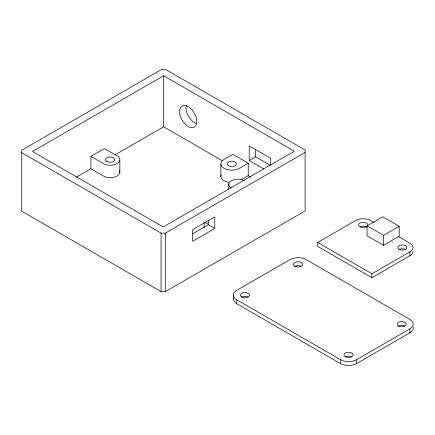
<?xml version="1.0" encoding="UTF-8"?>
<svg xmlns="http://www.w3.org/2000/svg" width="435" height="435" viewBox="0 0 435 435"><rect width="100%" height="100%" fill="white"/><g stroke="black" fill="none" stroke-linecap="round" stroke-linejoin="round"><path stroke-width="0.65" d="M163.642 75.739L32.484 151.462L163.212 226.939L294.37 151.217L163.642 75.739L163.642 126.802L222.247 160.635M90.92 156.393L104.373 148.623L117.82 156.198A9.717 5.606 0 0 1 116.199 164.071A9.717 5.606 0 0 1 102.557 163.136L90.92 156.393L90.92 168.785L102.557 175.533A9.717 5.606 0 0 0 114.786 177.001A9.717 5.606 0 0 0 119.418 170.302M76.386 177.175L90.92 168.785M114.932 154.92L163.642 126.802M270.695 164.968L270.695 158.318L249.228 145.926L249.228 160.553L255.666 156.834L270.173 165.208M248.233 163.245L239.848 168.089A10.929 6.307 0 0 1 224.411 168.497A10.929 6.307 0 0 1 223.699 159.585L232.796 154.333L248.233 163.245L248.233 175.642L240.968 179.834M21.75 152.701L161.064 233.133L165.36 233.133L305.104 152.451M192.656 233.834L208.365 224.764L214.803 228.484L214.803 216.831L192.694 229.598L192.694 241.246L214.803 228.484M165.36 291.629L305.104 210.953L305.104 149.977L165.789 69.54L161.494 69.54L21.75 150.222L21.75 211.198L161.064 291.629L165.36 291.629L165.36 233.133M413.054 251.408A10.625 6.133 0 0 1 409.939 255.747L371.925 277.693L317.68 246.379L317.68 242.474L355.694 220.523A10.625 6.133 0 0 1 370.723 220.523L374.133 222.497M367.069 225.852L382.74 216.804L399.205 226.314L399.205 236.227L383.534 245.275L367.069 235.77L367.069 225.852L383.534 235.357L399.205 226.314M317.68 242.474L371.925 273.789L409.939 251.843A10.625 6.133 0 0 0 409.939 243.165L398.563 236.596M236.749 299.786L340.344 359.598A11.566 6.677 0 0 0 356.7 359.598L409.862 328.909A11.566 6.677 0 0 0 409.862 319.464L306.267 259.651A11.566 6.677 0 0 0 289.911 259.651L236.749 290.346A11.566 6.677 0 0 0 236.749 299.786L236.749 303.69L340.344 363.502A11.566 6.677 0 0 0 356.7 363.502L409.862 332.808A11.566 6.677 0 0 0 413.152 327.218M249.228 160.553L263.73 168.927M248.233 175.642L250.565 176.985M208.425 224.308L206.707 223.318A9.717 5.606 0 0 1 205.228 222.127M409.939 251.843L409.939 255.747M409.862 328.909L409.862 332.808M383.534 235.357L383.534 245.275M371.925 273.789L371.925 277.693M356.7 359.598L356.7 363.502M340.344 359.598L340.344 363.502M255.666 149.52L255.666 156.834M233.361 295.066L233.361 298.97A11.566 6.677 0 0 0 236.749 303.69M228.756 183.945L228.756 189.16M220.855 164.125L220.855 176.518M208.365 220.235L208.365 224.764M204.075 222.568L204.075 227.782M161.064 233.133L161.064 291.629M119.837 160.33L119.837 172.722M230.746 187.8A9.108 5.258 0 0 1 231.773 180.552A9.108 5.258 0 0 1 244.361 180.829M196.587 123.643A12.142 7.009 60 0 1 186.408 105.243M229.43 182.39A10.929 6.307 0 0 1 221.1 174.875M360.267 226.76A4.551 2.626 0 0 1 366.683 227.07M399.02 249.663A4.551 2.626 0 0 1 405.447 249.44M241.708 297.11A4.551 2.626 0 0 1 248.146 297.11M345.896 356.629A4.551 2.626 0 0 1 351.437 356.76M398.357 326.293A4.551 2.626 0 0 1 404.789 326.168M294.664 266.546A4.551 2.626 0 0 1 301.091 266.302M235.862 162.679L235.204 162.108A4.551 2.626 0 0 0 229.25 161.646A4.551 2.626 0 0 0 227.684 164.995L228.348 165.566A4.551 2.626 0 0 0 234.296 166.023A4.551 2.626 0 0 0 235.862 162.679M179.829 114.013A12.142 7.009 60 0 0 194.07 127.199A12.142 7.009 60 0 0 190.671 108.516A12.142 7.009 60 0 0 179.829 114.013M107.331 161.711A4.551 2.626 0 0 0 114.688 160.075A4.551 2.626 0 0 0 108.554 157.214A4.551 2.626 0 0 0 107.331 161.711M399.406 249.472A4.551 2.626 0 0 0 406.888 248.032A4.551 2.626 0 0 0 400.983 245.014A4.551 2.626 0 0 0 399.406 249.472M360.61 227.021A4.551 2.626 0 0 0 367.744 225.08A4.551 2.626 0 0 0 361.267 222.486A4.551 2.626 0 0 0 360.61 227.021M345.607 356.896A4.551 2.626 0 0 0 353.008 355.324A4.551 2.626 0 0 0 346.951 352.41A4.551 2.626 0 0 0 345.607 356.896M398.58 326.109A4.551 2.626 0 0 0 406.121 324.776A4.551 2.626 0 0 0 400.352 321.672A4.551 2.626 0 0 0 398.58 326.109M295.088 266.35A4.551 2.626 0 0 0 302.553 264.888A4.551 2.626 0 0 0 296.626 261.886A4.551 2.626 0 0 0 295.088 266.35M241.708 296.926A4.551 2.626 0 0 0 249.326 295.746A4.551 2.626 0 0 0 243.747 292.527A4.551 2.626 0 0 0 241.708 296.926"/></g></svg>
